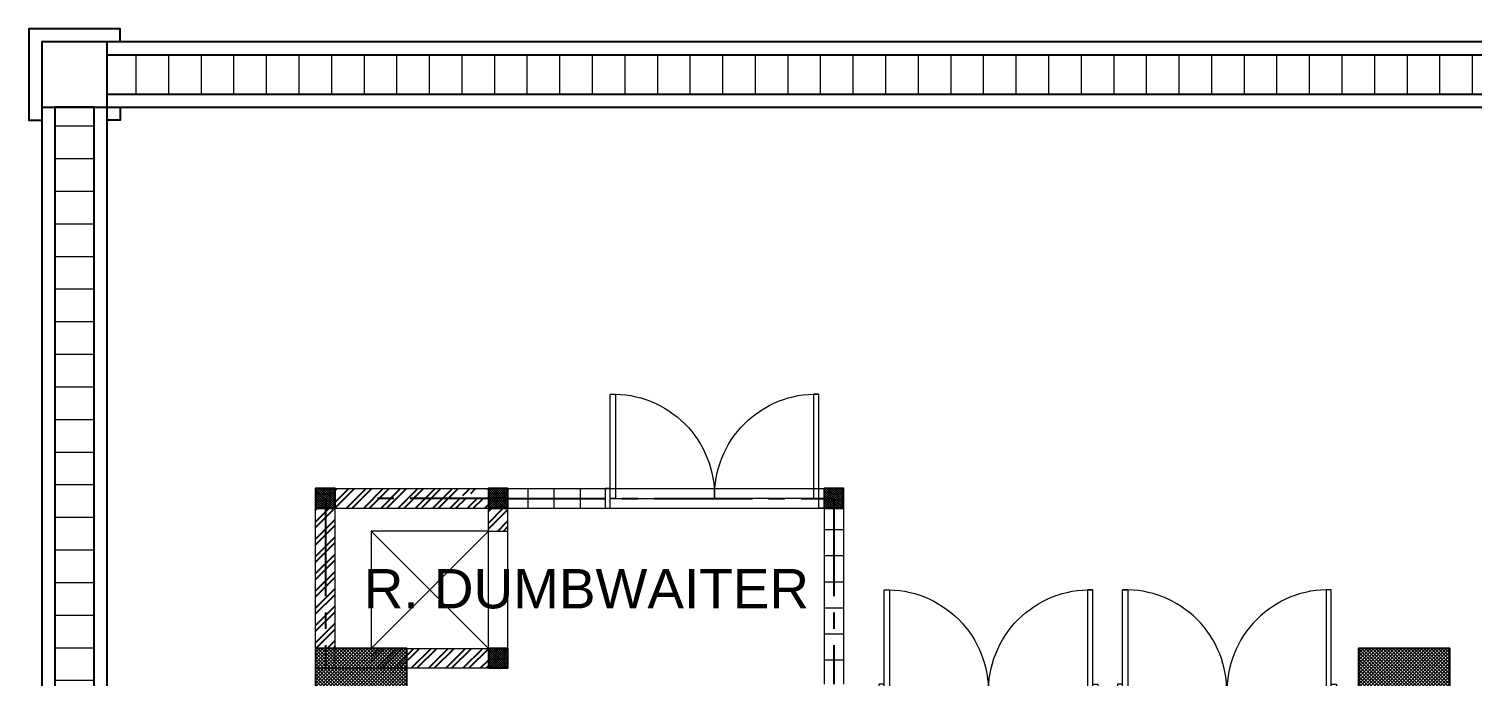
# Model space of a CAD drawing. Header units: inches. Extents: x 249 to 1192, y -18 to 440.
# Drawn here: x 258.8 to 269.87, y 273.31 to 278.27 of the extents above; entities that cross this region are included whole.
import ezdxf

# ---------------------------------------------------------------- set-up
doc = ezdxf.new("R2010")
doc.units = ezdxf.units.IN
doc.header["$MEASUREMENT"] = 0
doc.linetypes.add('CENTER2', pattern=[1.125, 0.75, -0.125, 0.125, -0.125])
for name, color, linetype, lineweight in [('ARSIR BETON', 8, 'Continuous', 0), ('DINDING', 6, 'Continuous', 0), ('DINDING2', 137, 'Continuous', 20), ('KUSEN', 16, 'Continuous', 15), ('TEXT (KET. RUANG)', 7, 'Continuous', 5)]:
    doc.layers.add(name, color=color, linetype=linetype, lineweight=lineweight)
for name, color, linetype in [('ARSIR DINDING', 64, 'Continuous'), ('AS', 15, 'CENTER2'), ('KOLOM', 5, 'Continuous'), ('SALURAN', 117, 'Continuous')]:
    doc.layers.add(name, color=color, linetype=linetype)
doc.styles.get("Standard").update_dxf_attribs({"font": 'arial.ttf'})

# ---------------------------------------------------------------- blocks, each defined once
blk = doc.blocks.new('K1')
at = {"layer": 'ARSIR BETON'}
h = blk.add_hatch(dxfattribs=at)
h.set_pattern_fill('ANSI37', color=256, scale=0.15, style=0)
h.set_pattern_definition([(45, (258.37489, 277.120751), (-0.01325825, 0.01325825), []), (135, (258.37489, 277.120751), (-0.01325825, -0.01325825), [])])
h.paths.add_polyline_path([(259.125, 277.171), (259.125, 277.871), (258.425, 277.871), (258.425, 277.171)])
at = {"layer": 'KOLOM'}
blk.add_lwpolyline([(258.425, 277.171), (259.125, 277.171), (259.125, 277.871), (258.425, 277.871)], close=True, dxfattribs=at)
for points in [[(258.725, 277.571), (258.825, 277.471)], [(258.725, 277.471), (258.825, 277.571)]]:
    blk.add_lwpolyline(points, dxfattribs=at)
blk = doc.blocks.new('K2')
at = {"layer": 'ARSIR BETON'}
h = blk.add_hatch(dxfattribs=at)
h.set_pattern_fill('ANSI37', color=256, scale=0.1, style=0)
h.set_pattern_definition([(45, (-38.743626, 268.082874), (-0.0088388, 0.0088388), []), (135, (-38.743626, 268.082874), (-0.0088388, -0.0088388), [])])
h.paths.add_polyline_path([(-38.594, 268.233), (-38.744, 268.233), (-38.744, 268.083), (-38.594, 268.083)])
at = {"layer": 'KOLOM'}
blk.add_lwpolyline([(-38.744, 268.083), (-38.594, 268.083), (-38.594, 268.233), (-38.744, 268.233)], close=True, dxfattribs=at)
blk = doc.blocks.new('P1')
for points in [[(-56.664, 234.186), (-56.664, 234.986), (-56.624, 234.986), (-56.624, 234.186), (-56.664, 234.186)], [(-55.064, 234.186), (-55.064, 234.986), (-55.104, 234.986), (-55.104, 234.186), (-55.064, 234.186)], [(-56.664, 234.186), (-55.864, 234.186)], [(-55.064, 234.186), (-55.864, 234.186)]]:
    blk.add_lwpolyline(points)
for points in [[(-56.704, 234.111), (-56.664, 234.111), (-56.664, 234.261), (-56.704, 234.261)], [(-55.024, 234.111), (-55.064, 234.111), (-55.064, 234.261), (-55.024, 234.261)]]:
    blk.add_lwpolyline(points, close=True)
for centre, start, end in [((-56.644, 234.206), 358.5312, 91.4688), ((-55.084, 234.206), 88.5312, 181.4688)]:
    blk.add_arc(centre, 0.78, start, end)
blk = doc.blocks.new('LT1')
at = {"layer": 'ARSIR DINDING'}
h = blk.add_hatch(dxfattribs=at)
h.set_pattern_fill('ANSI32', color=256, scale=0.25, style=0)
h.set_pattern_definition([(45, (-0.275, -64.08173), (-0.066291261, 0.066291261), []), (45, (-0.23081, -64.08173), (-0.066291261, 0.066291261), [])])
h.paths.add_polyline_path([(686.908, 139.407), (686.908, 139.582), (686.833, 139.582), (686.833, 138.507), (686.908, 138.507)])
h.paths.add_polyline_path([(686.833, 139.582), (686.758, 139.582), (686.758, 138.507), (686.833, 138.507)])
h.paths.add_polyline_path([(688.083, 139.657), (686.908, 139.657), (686.908, 139.582), (688.083, 139.582)])
h.paths.add_polyline_path([(688.083, 139.732), (686.908, 139.732), (686.908, 139.657), (687.808, 139.657)])
h.paths.add_polyline_path([(688.083, 138.507), (687.183, 138.507), (687.183, 138.357), (688.083, 138.357)])
h = blk.add_hatch(dxfattribs=at)
h.set_pattern_fill('ANSI32', color=256, scale=0.25, style=0)
h.set_pattern_definition([(45, (0, -64.08173), (-0.066291261, 0.066291261), []), (45, (0.04419, -64.08173), (-0.066291261, 0.066291261), [])])
h.paths.add_polyline_path([(688.233, 139.407), (688.233, 139.582), (688.083, 139.582), (688.083, 139.407)])
at = {"layer": 'DINDING2'}
h = blk.add_hatch(dxfattribs=at)
h.set_pattern_fill('_USER', color=23, scale=0.25, angle=90, style=0, pattern_type=0)
h.set_pattern_definition([(90, (701.62636, 142.75694), (-0.25, 2e-17), [])])
h.paths.add_polyline_path([(685.159, 143.057), (685.159, 142.757), (738.458, 142.757), (738.458, 143.057)])
h = blk.add_hatch(dxfattribs=at)
h.set_pattern_fill('_USER', color=23, scale=0.25, angle=90, style=0, pattern_type=0)
h.set_pattern_definition([(4e-15, (684.7591, 128.02574), (2e-17, -0.25), [])])
h.paths.add_polyline_path([(684.758, 142.656), (685.059, 142.756), (685.059, 111.407), (684.759, 111.407)])
at = {"layer": 'KUSEN'}
h = blk.add_hatch(dxfattribs=at)
h.set_pattern_fill('_USER', color=256, scale=0.2, angle=90, style=0, pattern_type=0)
h.set_pattern_definition([(90, (688.23308, 139.58192), (-0.2, 1e-17), [])])
h.paths.add_polyline_path([(688.978, 139.732), (688.233, 139.732), (688.233, 139.657), (688.978, 139.657)])
h.paths.add_polyline_path([(688.978, 139.657), (688.233, 139.657), (688.233, 139.582), (688.978, 139.582)])
h = blk.add_hatch(dxfattribs=at)
h.set_pattern_fill('_USER', color=256, scale=0.2, style=0, pattern_type=0)
h.set_pattern_definition([(0, (690.65808, 138.23194), (0, 0.2), [])])
h.paths.add_polyline_path([(690.808, 139.582), (690.733, 139.582), (690.733, 138.232), (690.808, 138.232)])
h.paths.add_polyline_path([(690.733, 139.582), (690.658, 139.582), (690.658, 138.232), (690.733, 138.232)])
at = {"layer": 'AS'}
for points in [[(686.833, 139.657), (686.833, 138.357)], [(688.233, 139.657), (687.108, 139.657)], [(688.233, 139.657), (690.733, 139.657), (690.733, 138.232)]]:
    blk.add_lwpolyline(points, dxfattribs=at)
at = {"layer": 'DINDING'}
for points in [[(686.758, 138.357), (686.758, 139.732), (688.233, 139.732)], [(686.758, 138.357), (688.233, 138.357), (688.233, 139.732)], [(687.458, 138.507), (688.083, 138.507), (688.083, 139.732)], [(688.233, 139.732), (690.808, 139.732), (690.808, 138.232)], [(686.908, 138.357), (686.908, 139.582), (688.233, 139.582)], [(688.233, 139.582), (690.658, 139.582), (690.658, 138.232)], [(688.083, 139.407), (687.183, 138.507)], [(687.183, 139.407), (688.083, 138.507)], [(688.083, 139.407), (688.233, 139.407)]]:
    blk.add_lwpolyline(points, dxfattribs=at)
blk.add_lwpolyline([(687.183, 138.507), (688.083, 138.507), (688.083, 139.407), (687.183, 139.407)], close=True, dxfattribs=at)
at = {"layer": 'SALURAN'}
for points in [[(685.259, 143.157), (685.259, 143.256), (684.559, 143.256), (684.559, 143.156)], [(684.559, 143.156), (684.559, 142.556), (684.659, 142.556)], [(685.108, 142.657), (738.458, 142.656), (738.458, 143.156), (685.108, 143.157)], [(685.159, 143.057), (738.458, 143.057)], [(684.659, 142.756), (684.658, 142.756), (684.658, 111.507)], [(685.159, 142.757), (738.458, 142.757)], [(685.159, 111.507), (685.159, 142.756), (685.159, 142.756)], [(685.259, 142.657), (685.259, 142.556), (685.159, 142.556)]]:
    blk.add_lwpolyline(points, dxfattribs=at)
for points in [[(684.659, 142.656), (685.159, 142.656), (685.159, 143.156), (684.659, 143.156)], [(685.059, 142.656), (684.758, 142.656), (684.758, 111.407), (685.059, 111.407)]]:
    blk.add_lwpolyline(points, close=True, dxfattribs=at)
for p in [(725.502, -128.501), (726.827, -128.501), (729.402, -128.501), (726.827, -129.726)]:
    blk.add_blockref('K2', p)
at = {"layer": 'KOLOM'}
for p in [(428.333, -139.364), (436.333, -139.364)]:
    blk.add_blockref('K1', p, dxfattribs=at)
at = {"layer": 'KUSEN', "xscale": -1}
for p in [(633.954, -94.529), (636.055, -96.029)]:
    blk.add_blockref('P1', p, dxfattribs=at)
at = {"layer": 'KUSEN'}
blk.add_blockref('P1', (749.612, -96.029), dxfattribs=at)
at = {"layer": 'TEXT (KET. RUANG)'}
blk.add_text('R. DUMBWAITER', height=0.3015, dxfattribs=at).set_placement((687.127, 138.814))

msp = doc.modelspace()

# ---------------------------------------------------------------- block references
msp.add_blockref('LT1', (-425.7554, 135.0136))

doc.saveas('drawing.dxf')
